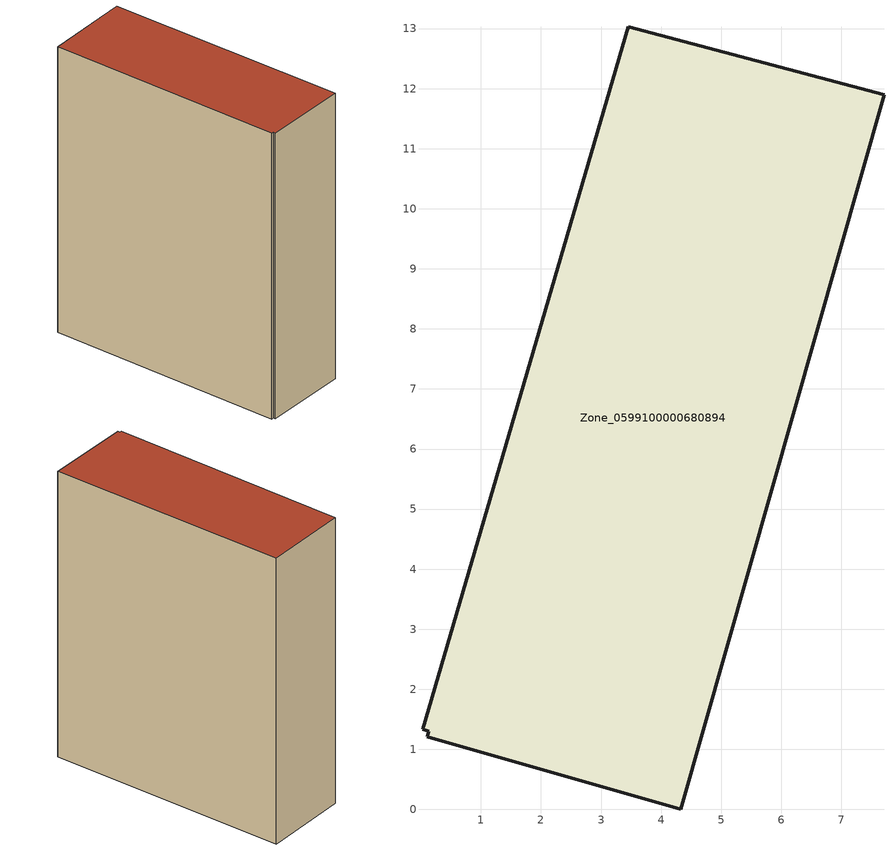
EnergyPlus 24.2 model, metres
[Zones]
Zone_0599100000680894
 floor ground (C_G): 0.03,1.33 3.46,13.03 7.71,11.9 4.33,0 0.11,1.21 0.14,1.3 z2.97
 wall outside (C_F): 4.33,0 7.71,11.9 3.46,13.03 0.03,1.33 0.14,1.3 0.11,1.21 4.33,0 z2.97:17.92
 roof outside (C_R): 3.46,13.03 0.03,1.33 0.14,1.3 0.11,1.21 4.33,0 7.71,11.9 z17.92
[BUILDING]
Pand.0599100000680894: North Axis=0; Terrain=City; Loads Convergence Tolerance Value=0.04; Temperature Convergence Tolerance Value=0.4; Solar Distribution=FullExterior; Maximum Number of Warmup Days=25; Minimum Number of Warmup Days=1
[Site:Location]
Rotterdam.The.Hague.AP_ZH_NLD Design_Conditions: Latitude=51.96; Longitude=4.45; Time Zone=1; Elevation=-4.5
[SITE:GROUNDTEMPERATURE:BUILDINGSURFACE]
18, 18, 18, 18, 18, 18, 18, 18, 18, 18, 18, 18
[MATERIAL] Thermal Absorptance=0.9; Solar Absorptance=0.7; Visible Absorptance=0.7
Name | Roughness | Thickness | Conductivity | Density | Specific Heat
G.TI.1946 | MediumSmooth | 0.15 | 1 | 540 | 1210
F.TI.1946 | Rough | 0.3 | 0.857143 | 1920 | 840
R.TI.1946 | MediumRough | 0.2 | 0.1 | 1500 | 1000
[CONSTRUCTION]
C_G: G.TI.1946
C_F: F.TI.1946
C_R: R.TI.1946
[ZONE]
Zone_0599100000680894: Type=1; Multiplier=1; Ceiling Height=Autocalculate; Volume=Autocalculate; Floor Area=autocalculate; Part of Total Floor Area=Yes
[ZONEINFILTRATION:DESIGNFLOWRATE]
Infil_Zone_0599100000680894: Zone or ZoneList or Space or SpaceList=Zone_0599100000680894; Schedule=AlwaysOn; Design Flow Rate Calculation Method=Flow/Area; Flow Rate per Floor Area=0.003; Constant Term Coefficient=1; Temperature Term Coefficient=0; Velocity Term Coefficient=0; Velocity Squared Term Coefficient=0
[HVACTEMPLATE:ZONE:IDEALLOADSAIRSYSTEM]
Zone_0599100000680894: Maximum Heating Supply Air Temperature=50; Minimum Cooling Supply Air Temperature=13; Maximum Heating Supply Air Humidity Ratio=0.0156; Minimum Cooling Supply Air Humidity Ratio=0.0077; Heating Limit=NoLimit; Cooling Limit=NoLimit; Dehumidification Control Type=ConstantSensibleHeatRatio; Cooling Sensible Heat Ratio=0.7; Dehumidification Setpoint=60; Humidification Control Type=None; Humidification Setpoint=30; Outdoor Air Method=None; Outdoor Air Flow Rate per Person=0.00944; Outdoor Air Flow Rate per Zone Floor Area=0; Outdoor Air Flow Rate per Zone=0; Demand Controlled Ventilation Type=None; Outdoor Air Economizer Type=NoEconomizer; Heat Recovery Type=None; Sensible Heat Recovery Effectiveness=0.7; Latent Heat Recovery Effectiveness=0.65
[ZONECONTROL:THERMOSTAT]
ThermostatControl_Zone_0599100000680894: Zone or ZoneList=Zone_0599100000680894; Control Type Schedule=DualSetpointControlType; Control 1=Thermostat_Zone_0599100000680894; Temperature Difference Between Cutout And Setpoint=0
[THERMOSTATSETPOINT:DUALSETPOINT]
Thermostat_Zone_0599100000680894: Heating Setpoint Temperature Schedule=HeatingSetpoint_Zone_0599100000680894; Cooling Setpoint Temperature Schedule=CoolingSetpoint_Zone_0599100000680894
[SCHEDULE:COMPACT]
HeatingSetpoint_Zone_0599100000680894: Through: 12/31, For: AllDays, Until: 24:00, 21
CoolingSetpoint_Zone_0599100000680894: Through: 12/31, For: AllDays, Until: 24:00, 24
DualSetpointControlType: Through: 12/31, For: AllDays, Until: 24:00, 4
AlwaysOn: Through: 12/31, For: AllDays, Until: 24:00, 1
